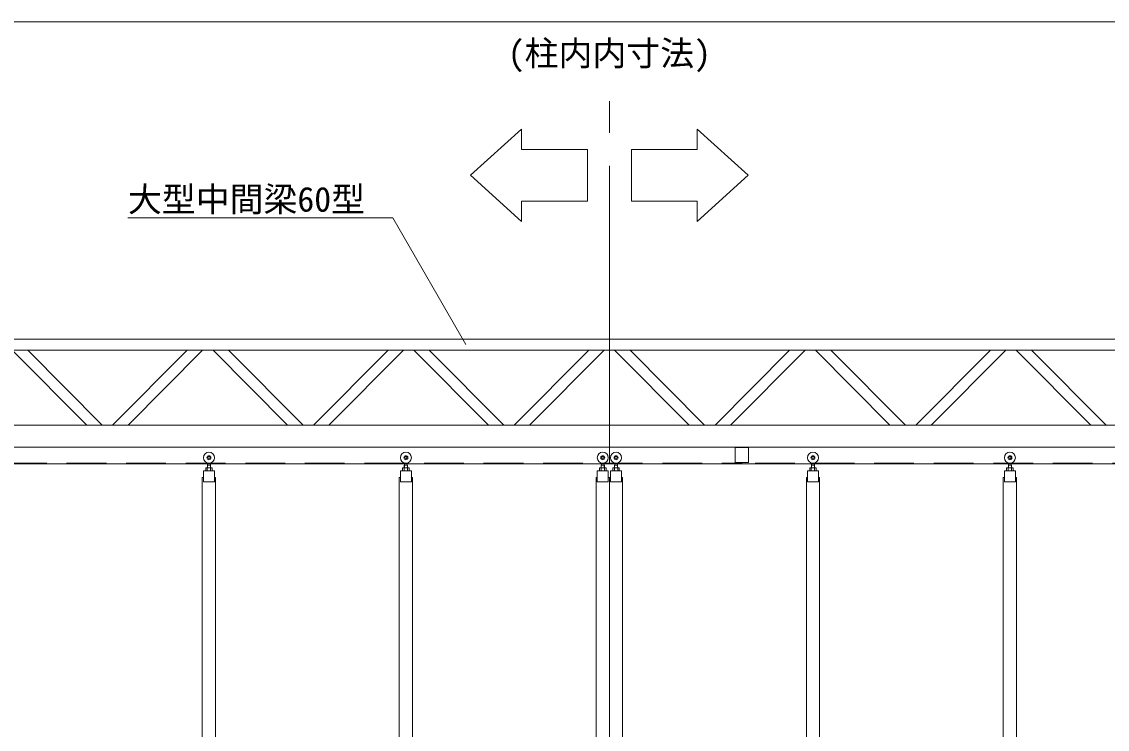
# Model space of a CAD drawing. Units: millimetres, scale not verified. Extents: x -16120 to 16120, y -26100 to 26100.
# Drawn here: x -8064 to -3144, y 12073 to 15281 of the extents above; entities that cross this region are included whole.
import ezdxf
from ezdxf.enums import TextEntityAlignment as Align

# ---------------------------------------------------------------- set-up
doc = ezdxf.new("R2010")
doc.units = ezdxf.units.MM
doc.header["$LTSCALE"] = 150
doc.linetypes.add('CHAIN2', pattern=[12, 9, -1, 1, -1])
doc.linetypes.add('DASHED1', pattern=[1.8, 1.2, -0.6])
for name, color, linetype, lineweight in [('0-B_寸法', 134, 'Continuous', 18), ('0-E_大型中間梁60', 134, 'Continuous', 18), ('1-3_中央走行棒', 134, 'Continuous', 18), ('1-4_中央走行棒右', 134, 'Continuous', 18), ('1-5_中央走行棒左', 134, 'Continuous', 18), ('1-6_通芯', 134, 'CHAIN2', 18), ('1-B_文字', 134, 'Continuous', 18)]:
    doc.layers.add(name, color=color, linetype=linetype, lineweight=lineweight)
doc.styles.add('ＭＳ ゴシック', font='')
doc.styles.get('ＭＳ ゴシック').set_extended_font_data('MS Gothic')

msp = doc.modelspace()

# ---------------------------------------------------------------- linework, layer by layer
at = {"layer": '0-B_寸法'}
msp.add_line((-12512.3, 15280.8), (1711.7, 15280.8), dxfattribs=at)
at = {"layer": '0-E_大型中間梁60'}
msp.add_line((-4770.3, 13350.4), (-4830.3, 13350.4), dxfattribs=at)
at = {"layer": '0-E_大型中間梁60', "linetype": 'DASHED1'}
for p in [(-8400.3, 13279), (-2400.3, 13279)]:
    msp.add_line(p, (-4800.3, 13279), dxfattribs=at)
at = {"layer": '0-E_大型中間梁60'}
for points in [[(-8388.3, 13792), (-2412.3, 13792), (-2412.3, 13842), (-8388.3, 13842)], [(-8036.8, 13792), (-7698.8, 13452), (-7768.8, 13452), (-8106.8, 13792)], [(-7313.8, 13792), (-7651.8, 13452), (-7581.8, 13452), (-7243.8, 13792)], [(-7126.8, 13792), (-6788.8, 13452), (-6858.8, 13452), (-7196.8, 13792)], [(-6403.8, 13792), (-6741.8, 13452), (-6671.8, 13452), (-6333.8, 13792)], [(-6216.8, 13792), (-5878.8, 13452), (-5948.8, 13452), (-6286.8, 13792)], [(-5493.8, 13792), (-5831.8, 13452), (-5761.8, 13452), (-5423.8, 13792)], [(-5306.8, 13792), (-4968.8, 13452), (-5038.8, 13452), (-5376.8, 13792)], [(-4583.8, 13792), (-4921.8, 13452), (-4851.8, 13452), (-4513.8, 13792)], [(-4396.8, 13792), (-4058.8, 13452), (-4128.8, 13452), (-4466.8, 13792)], [(-3673.8, 13792), (-4011.8, 13452), (-3941.8, 13452), (-3603.8, 13792)], [(-3486.8, 13792), (-3148.8, 13452), (-3218.8, 13452), (-3556.8, 13792)], [(-8388.3, 13352), (-2412.3, 13352), (-2412.3, 13452), (-8388.3, 13452)], [(-4830.3, 13282), (-4770.3, 13282), (-4770.3, 13352), (-4830.3, 13352)]]:
    msp.add_lwpolyline(points, close=True, dxfattribs=at)
for points in [[(-4800.3, 13352), (-8400.3, 13352), (-8400.3, 13277), (-4800.3, 13277), (-4800.3, 13282)], [(-4800.3, 13352), (-2400.3, 13352), (-2400.3, 13277), (-4800.3, 13277), (-4800.3, 13282)]]:
    msp.add_lwpolyline(points, dxfattribs=at)
at = {"layer": '1-3_中央走行棒'}
for p, q in [((-7226.4, 13258), (-7204.1, 13258)), ((-7226.4, 13258), (-7222.8, 13258)), ((-7223.2, 13258), (-7223.2, 13258)), ((-7222.8, 13256), (-7222.8, 13245)), ((-7222, 13258), (-7222, 13271)), ((-7221.5, 13271), (-7221.5, 13279.8)), ((-7209, 13271), (-7209, 13279.8)), ((-7208.6, 13258), (-7208.6, 13271)), ((-7207.8, 13258), (-7204.1, 13258)), ((-7207.8, 13256), (-7207.8, 13245)), ((-7207.3, 13258), (-7207.3, 13258)), ((-6333.9, 13258), (-6311.6, 13258)), ((-6333.9, 13258), (-6330.3, 13258)), ((-6330.7, 13258), (-6330.7, 13258)), ((-6330.3, 13256), (-6330.3, 13245)), ((-6329.5, 13258), (-6329.5, 13271)), ((-6329, 13271), (-6329, 13279.8)), ((-6316.5, 13271), (-6316.5, 13279.8)), ((-6316.1, 13258), (-6316.1, 13271)), ((-6315.3, 13258), (-6311.6, 13258)), ((-6315.3, 13256), (-6315.3, 13245)), ((-6314.8, 13258), (-6314.8, 13258)), ((-4466.6, 13258), (-4488.9, 13258)), ((-4485.3, 13258), (-4488.9, 13258)), ((-4485.7, 13258), (-4485.7, 13258)), ((-4485.3, 13256), (-4485.3, 13245)), ((-4484.5, 13258), (-4484.5, 13271)), ((-4484, 13271), (-4484, 13279.8)), ((-4471.5, 13271), (-4471.5, 13279.8)), ((-4471.1, 13258), (-4471.1, 13271)), ((-4466.6, 13258), (-4470.3, 13258)), ((-4470.3, 13256), (-4470.3, 13245)), ((-4469.8, 13258), (-4469.8, 13258)), ((-3574.1, 13258), (-3596.4, 13258)), ((-3592.8, 13258), (-3596.4, 13258)), ((-3593.2, 13258), (-3593.2, 13258)), ((-3592.8, 13256), (-3592.8, 13245)), ((-3592, 13258), (-3592, 13271)), ((-3591.5, 13271), (-3591.5, 13279.8)), ((-3579, 13271), (-3579, 13279.8)), ((-3578.6, 13258), (-3578.6, 13271)), ((-3574.1, 13258), (-3577.8, 13258)), ((-3577.8, 13256), (-3577.8, 13245)), ((-3577.3, 13258), (-3577.3, 13258))]:
    msp.add_line(p, q, dxfattribs=at)
for points in [[(-7240.3, 13195), (-7190.3, 13195), (-7190.3, 13245), (-7240.3, 13245)], [(-6347.8, 13195), (-6297.8, 13195), (-6297.8, 13245), (-6347.8, 13245)], [(-4452.8, 13195), (-4502.8, 13195), (-4502.8, 13245), (-4452.8, 13245)], [(-3560.3, 13195), (-3610.3, 13195), (-3610.3, 13245), (-3560.3, 13245)]]:
    msp.add_lwpolyline(points, close=True, dxfattribs=at)
for points in [[(-7200.5, 13256), (-7200.5, 13245), (-7230, 13245), (-7230, 13256)], [(-7223.2, 13258), (-7222.3, 13258), (-7222.3, 13271), (-7215.3, 13271)], [(-7207.3, 13258), (-7208.3, 13258), (-7208.3, 13271), (-7215.3, 13271)], [(-6308, 13256), (-6308, 13245), (-6337.5, 13245), (-6337.5, 13256)], [(-6330.7, 13258), (-6329.8, 13258), (-6329.8, 13271), (-6322.8, 13271)], [(-6314.8, 13258), (-6315.8, 13258), (-6315.8, 13271), (-6322.8, 13271)], [(-4492.5, 13256), (-4492.5, 13245), (-4463, 13245), (-4463, 13256)], [(-4485.7, 13258), (-4484.8, 13258), (-4484.8, 13271), (-4477.8, 13271)], [(-4469.8, 13258), (-4470.8, 13258), (-4470.8, 13271), (-4477.8, 13271)], [(-3600, 13256), (-3600, 13245), (-3570.5, 13245), (-3570.5, 13256)], [(-3593.2, 13258), (-3592.3, 13258), (-3592.3, 13271), (-3585.3, 13271)], [(-3577.3, 13258), (-3578.3, 13258), (-3578.3, 13271), (-3585.3, 13271)], [(-7240.3, 13215), (-7245.3, 13215), (-7245.3, 11883)], [(-7185.3, 11883), (-7185.3, 13215), (-7190.3, 13215)], [(-6347.8, 13215), (-6352.8, 13215), (-6352.8, 11883)], [(-6292.8, 11883), (-6292.8, 13215), (-6297.8, 13215)], [(-4507.8, 11883), (-4507.8, 13215), (-4502.8, 13215)], [(-4452.8, 13215), (-4447.8, 13215), (-4447.8, 11883)], [(-3615.3, 11883), (-3615.3, 13215), (-3610.3, 13215)], [(-3560.3, 13215), (-3555.3, 13215), (-3555.3, 11883)]]:
    msp.add_lwpolyline(points, dxfattribs=at)
for centre, radius in [((-7215.3, 13304), 25), ((-7215.3, 13304), 9), ((-7215.3, 13304), 5), ((-6322.8, 13304), 25), ((-6322.8, 13304), 9), ((-6322.8, 13304), 5), ((-4477.8, 13304), 25), ((-4477.8, 13304), 9), ((-4477.8, 13304), 5), ((-3585.3, 13304), 25), ((-3585.3, 13304), 9), ((-3585.3, 13304), 5)]:
    msp.add_circle(centre, radius, dxfattribs=at)
for centre, radius, start, end in [((-7226.4, 13253.7), 4.29, 32.227, 147.773), ((-7215.3, 13242.9), 15.1, 60.137, 119.863), ((-7204.1, 13253.7), 4.29, 32.227, 147.773), ((-6333.9, 13253.7), 4.29, 32.227, 147.773), ((-6322.8, 13242.9), 15.1, 60.137, 119.863), ((-6311.6, 13253.7), 4.29, 32.227, 147.773), ((-4488.9, 13253.7), 4.29, 32.227, 147.773), ((-4477.8, 13242.9), 15.1, 60.137, 119.863), ((-4466.6, 13253.7), 4.29, 32.227, 147.773), ((-3596.4, 13253.7), 4.29, 32.227, 147.773), ((-3585.3, 13242.9), 15.1, 60.137, 119.863), ((-3574.1, 13253.7), 4.29, 32.227, 147.773)]:
    msp.add_arc(centre, radius, start, end, dxfattribs=at)
at = {"layer": '1-4_中央走行棒右'}
for p, q in [((-5381.4, 13258), (-5359.1, 13258)), ((-5381.4, 13258), (-5377.8, 13258)), ((-5378.2, 13258), (-5378.2, 13258)), ((-5377.8, 13256), (-5377.8, 13245)), ((-5377, 13258), (-5377, 13271)), ((-5376.5, 13271), (-5376.5, 13279.8)), ((-5364, 13271), (-5364, 13279.8)), ((-5363.6, 13258), (-5363.6, 13271)), ((-5362.8, 13258), (-5359.1, 13258)), ((-5362.8, 13256), (-5362.8, 13245)), ((-5362.3, 13258), (-5362.3, 13258))]:
    msp.add_line(p, q, dxfattribs=at)
msp.add_lwpolyline([(-5395.3, 13195), (-5345.3, 13195), (-5345.3, 13245), (-5395.3, 13245)], close=True, dxfattribs=at)
for points in [[(-5355.5, 13256), (-5355.5, 13245), (-5385, 13245), (-5385, 13256)], [(-5378.2, 13258), (-5377.3, 13258), (-5377.3, 13271), (-5370.3, 13271)], [(-5362.3, 13258), (-5363.3, 13258), (-5363.3, 13271), (-5370.3, 13271)], [(-5395.3, 13215), (-5400.3, 13215), (-5400.3, 11795)], [(-5340.3, 11883), (-5340.3, 13215), (-5345.3, 13215)]]:
    msp.add_lwpolyline(points, dxfattribs=at)
for radius in [25, 9, 5]:
    msp.add_circle((-5370.3, 13304), radius, dxfattribs=at)
for centre, radius, start, end in [((-5381.4, 13253.7), 4.29, 32.227, 147.773), ((-5370.3, 13242.9), 15.1, 60.137, 119.863), ((-5359.1, 13253.7), 4.29, 32.227, 147.773)]:
    msp.add_arc(centre, radius, start, end, dxfattribs=at)
at = {"layer": '1-5_中央走行棒左'}
for p, q in [((-5441.4, 13258), (-5419.1, 13258)), ((-5441.4, 13258), (-5437.8, 13258)), ((-5438.2, 13258), (-5438.2, 13258)), ((-5437.8, 13256), (-5437.8, 13245)), ((-5437, 13258), (-5437, 13271)), ((-5436.5, 13271), (-5436.5, 13279.8)), ((-5424, 13271), (-5424, 13279.8)), ((-5423.6, 13258), (-5423.6, 13271)), ((-5422.8, 13258), (-5419.1, 13258)), ((-5422.8, 13256), (-5422.8, 13245)), ((-5422.3, 13258), (-5422.3, 13258))]:
    msp.add_line(p, q, dxfattribs=at)
msp.add_lwpolyline([(-5455.3, 13195), (-5405.3, 13195), (-5405.3, 13245), (-5455.3, 13245)], close=True, dxfattribs=at)
for points in [[(-5415.5, 13256), (-5415.5, 13245), (-5445, 13245), (-5445, 13256)], [(-5438.2, 13258), (-5437.3, 13258), (-5437.3, 13271), (-5430.3, 13271)], [(-5422.3, 13258), (-5423.3, 13258), (-5423.3, 13271), (-5430.3, 13271)], [(-5455.3, 13215), (-5460.3, 13215), (-5460.3, 11883)], [(-5400.3, 11795), (-5400.3, 13215), (-5405.3, 13215)]]:
    msp.add_lwpolyline(points, dxfattribs=at)
for radius in [25, 9, 5]:
    msp.add_circle((-5430.3, 13304), radius, dxfattribs=at)
for centre, radius, start, end in [((-5441.4, 13253.7), 4.29, 32.227, 147.773), ((-5430.3, 13242.9), 15.1, 60.137, 119.863), ((-5419.1, 13253.7), 4.29, 32.227, 147.773)]:
    msp.add_arc(centre, radius, start, end, dxfattribs=at)
at = {"layer": '1-6_通芯'}
msp.add_line((-5400.3, 13277), (-5400.3, 14921.1), dxfattribs=at)
at = {"layer": '1-B_文字'}
msp.add_line((-7582.5, 14392.3), (-6383.4, 14392.3), dxfattribs=at)
for points in [[(-6029.3, 14584.9), (-5798.2, 14794.2), (-5798.2, 14701.5), (-5499.6, 14701.5), (-5499.6, 14467.9), (-5798.2, 14467.9), (-5798.2, 14375.3)], [(-4771.2, 14584.9), (-5002.3, 14794.2), (-5002.3, 14701.5), (-5300.9, 14701.5), (-5300.9, 14467.9), (-5002.3, 14467.9), (-5002.3, 14375.3)]]:
    msp.add_lwpolyline(points, close=True, dxfattribs=at)
msp.add_lwpolyline([(-6050.4, 13817.3), (-6382.4, 14392.3), (-6382.9, 14392.3)], dxfattribs=at)

# ---------------------------------------------------------------- texts
at = {"layer": '0-B_寸法', "style": 'ＭＳ ゴシック'}
msp.add_text('(柱内内寸法)', height=112.6, dxfattribs=at).set_placement((-5861.1, 15047.8), align=Align.BOTTOM_LEFT)
at = {"layer": '1-B_文字', "style": 'ＭＳ ゴシック'}
msp.add_text('大型中間梁60型', height=112.6, dxfattribs=at).set_placement((-7582.5, 14385.7), align=Align.BOTTOM_LEFT)

doc.saveas('drawing.dxf')
